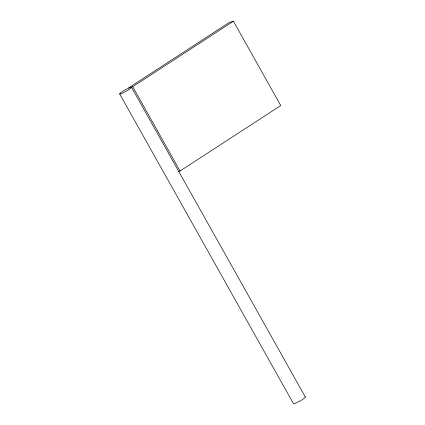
<?xml version="1.0" encoding="UTF-8"?>
<svg xmlns="http://www.w3.org/2000/svg" width="425" height="425" viewBox="0 0 425 425"><rect width="100%" height="100%" fill="white"/><g stroke="black" fill="none" stroke-linecap="round" stroke-linejoin="round"><path stroke-width="0.64" d="M233.447 21.25L229.25 22.488L128.531 87.954L132.727 86.716L233.447 21.25L280.75 105.543L180.03 171.009L178.458 171.477M132.727 86.716L180.03 171.009M131.527 87.311A6.795 0.829 -29.3 0 1 122.804 92.979A6.795 0.829 -29.3 0 1 122.442 91.54A6.795 0.829 -29.3 0 1 131.527 87.311L305.347 397.051M119.653 93.909L293.473 403.649A6.795 0.829 -29.3 0 0 300.39 400.743A6.795 0.829 -29.3 0 0 305.086 396.945"/></g></svg>
